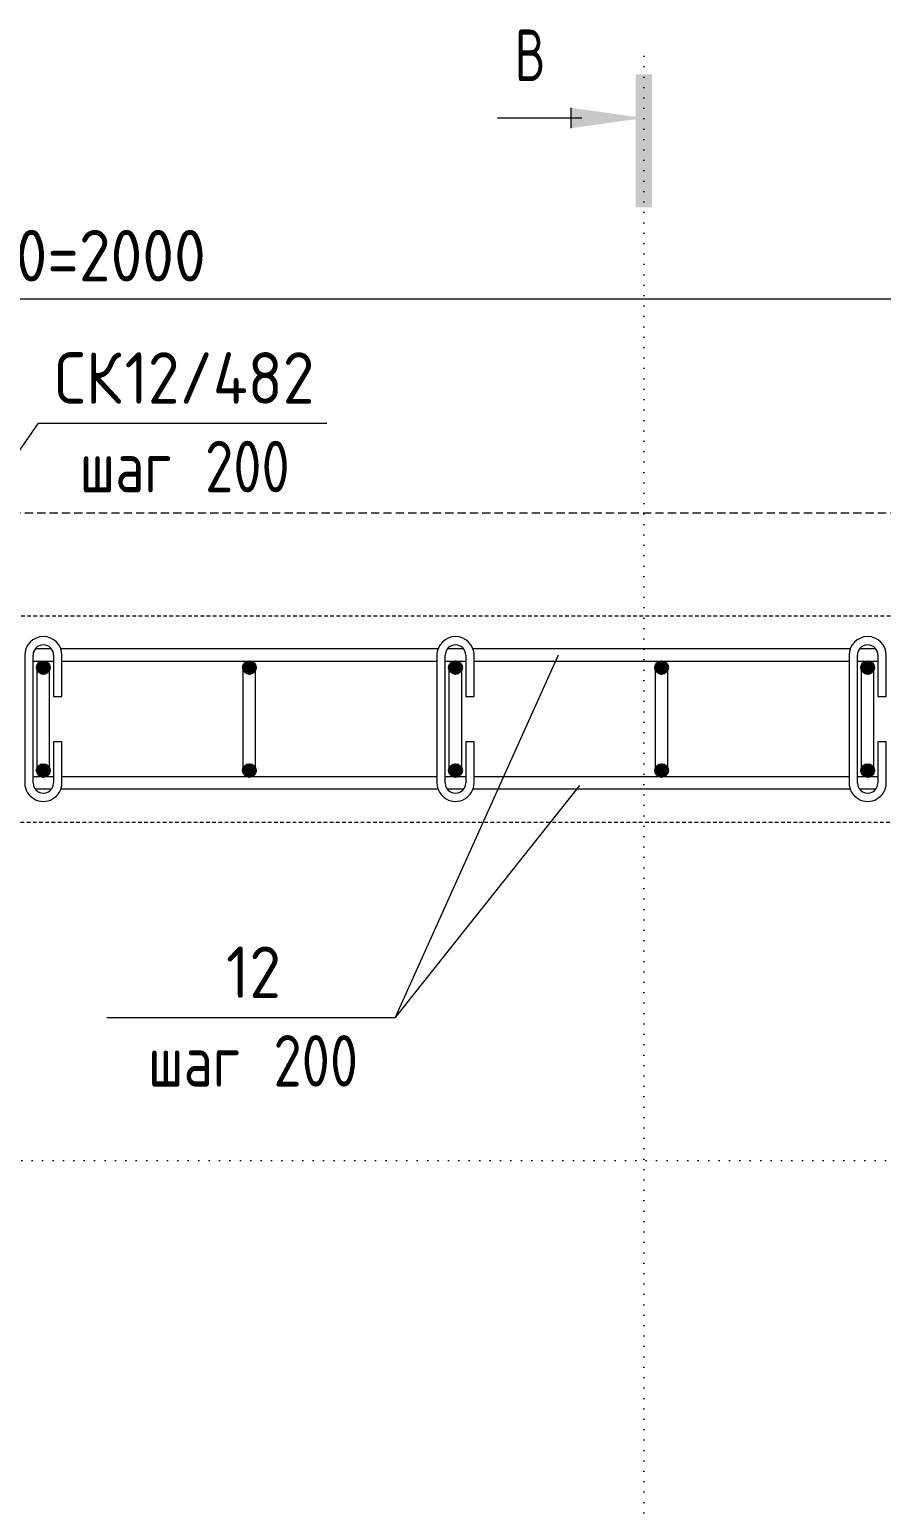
# Model space of a CAD drawing. Header units: millimetres. Extents: x -35194 to -15704, y -2621 to 78616.
# Drawn here: x -32943 to -32117, y 77162 to 78594 of the extents above; entities that cross this region are included whole.
import ezdxf

# ---------------------------------------------------------------- set-up
doc = ezdxf.new("R2010")
doc.units = ezdxf.units.MM
for name, pattern in [('01 Штриховая _4 мм_', [6, 3.5, -2.5]), ('01 Штриховая _8 мм_', [12, 8, -4]), ('04 Пунктир 10мм', [10, 0, -10])]:
    doc.linetypes.add(name, pattern=pattern)
for name, color, linetype, lineweight in [('AA_Dim', 7, 'Continuous', 9), ('AA_Dim-20', 7, 'Continuous', 9), ('AA_Oformlenie', 7, 'Continuous', 9), ('AA_Razrez', 7, 'Continuous', 9), ('AA_Vinoska', 7, 'Continuous', 9), ('KR_Armatura', 7, 'Continuous', 20), ('KR_Armatura_Tonkie', 7, 'Continuous', 20)]:
    doc.layers.add(name, color=color, linetype=linetype, lineweight=lineweight)
doc.layers.add('AF_Stena_Опалубка', color=7, linetype='Continuous', lineweight=20, true_color=0x0063c6)
doc.layers.add('KR_Fundament', color=7, linetype='Continuous', lineweight=20, true_color=0x804000)
doc.styles.add('ISOCPEUR', font='isocpeur.TTF', dxfattribs={"width": 0.7, "height": 50})
doc.styles.add('ISOCPEUR_1', font='isocpeur.TTF', dxfattribs={"width": 0.9, "height": 50})
doc.styles.add('ISOCPEUR_2', font='isocpeur.TTF', dxfattribs={"width": 0.8, "height": 50})
doc.dimstyles.new('00_Точн_3_знака__прозр_', dxfattribs={"dimscale": 304.8, "dimtxt": 50.137748, "dimasz": 0.111549, "dimexe": 0.098425, "dimexo": 0.065617, "dimgap": 0.006562, "dimtad": 1, "dimdec": 3, "dimrnd": 0.001, "dimdsep": 46, "dimtxsty": 'ISOCPEUR_1', "dimblk1": 'OBLIQUE', "dimblk2": 'OBLIQUE', "dimsah": 1, "dimcen": 0.09, "dimdle": 0.098425, "dimazin": 0, "dimtfac": 1, "dimtdec": 4, "dimtix": 1, "dimtmove": 0, "dimatfit": 3, "dimfxl": 1, "dimtvp": 1, "dimtolj": 1, "dimtzin": 0, "dimlwd": 18, "dimlwe": 18, "dimarcsym": 2})

# ---------------------------------------------------------------- blocks, each defined once
blk = doc.blocks.new('079_Шпилька _ЭлУзла_ - d8 А240-3872181-План армирования стен')
at = {"layer": 'AA_Oformlenie'}
for p, q in [((40, 18), (0, 18)), ((40, 10), (40, 18)), ((124, 18), (84, 18)), ((84, 18), (84, 10)), ((0, 10), (40, 10)), ((84, 10), (124, 10)), ((124, -10), (0, -10)), ((0, -18), (124, -18))]:
    blk.add_line(p, q, dxfattribs=at)
for centre, radius, start, end in [((0, 0), 18, 90, 270), ((124, 0), 18, 270, 90), ((0, 0), 10, 90, 270), ((124, 0), 10, 270, 90)]:
    blk.add_arc(centre, radius, start, end, dxfattribs=at)
blk = doc.blocks.new('Разрез - Номер узла_ спереди-394134-План армирования стен')
at = {"layer": 'AA_Razrez'}
for points in [[(7.329, 0.404), (7.329, -0.394), (0.873, -0.394), (0.873, 0.404)], [(3.497, -3.533), (2.503, -3.533), (3, 0)]]:
    blk.add_hatch(color=256, dxfattribs=at).paths.add_polyline_path(points)
for p, q in [((2.503, -3.533), (3.497, -3.533)), ((3, -3), (3, -7.096))]:
    blk.add_line(p, q, dxfattribs=at)
blk = doc.blocks.new('DIMBLOCK10-План армирования стен')
at = {"layer": 'AA_Dim-20', "color": 30, "lineweight": 18, "true_color": 0xff8000, "transparency": 16777216}
for p, q in [((-34030.1, 78332.6), (-34030.1, 78362.6)), ((-33930.1, 78332.6), (-33930.1, 78362.6)), ((-31930.1, 78332.6), (-31930.1, 78362.6)), ((-34030.1, 78332.6), (-34030.1, 78001)), ((-31930.1, 78332.6), (-33930.1, 78332.6)), ((-33930.1, 78332.6), (-33930.1, 78001)), ((-31930.1, 78332.6), (-31930.1, 78001))]:
    blk.add_line(p, q, dxfattribs=at)
at = {"layer": 'AA_Dim-20', "color": 30, "lineweight": 30, "true_color": 0xff8000, "transparency": 16777216}
for p, q in [((-34030.1, 78332.6), (-34013.1, 78349.6)), ((-33930.1, 78332.6), (-33913.1, 78349.6)), ((-31930.1, 78332.6), (-31913.1, 78349.6)), ((-34030.1, 78332.6), (-34047.1, 78315.6)), ((-33930.1, 78332.6), (-33947.1, 78315.6)), ((-31930.1, 78332.6), (-31947.1, 78315.6))]:
    blk.add_line(p, q, dxfattribs=at)
at = {"layer": 'AA_Dim-20', "color": 0, "lineweight": 18, "transparency": 16777216, "insert": (-33097, 78399.8), "char_height": 50, "width": 400.724, "attachment_point": 1, "line_spacing_factor": 1.135194, "style": 'ISOCPEUR_1'}
blk.add_mtext('10х200=2000', dxfattribs=at)
blk = doc.blocks.new('_None')
blk = doc.blocks.new('042_М_Арматуры - Диам длина поз _ Шаг-2260295-План армирования стен')
at = {"layer": 'AA_Vinoska'}
blk.add_line((-7, 0), (7, 0), dxfattribs=at)

msp = doc.modelspace()

# ---------------------------------------------------------------- hatches: boundary and pattern name
at = {"layer": 'KR_Armatura', "lineweight": 35}
h = msp.add_hatch(color=256, dxfattribs=at)
edge = h.paths.add_edge_path()
edge.add_arc((-32930.0616, 77975), 6, 0, 360)
for points in [[(-32927.0616, 77969.8038), (-32924.0616, 77975), (-32927.0616, 77980.1962), (-32933.0616, 77980.1962), (-32936.0616, 77975), (-32933.0616, 77969.8038)], [(-32733.0616, 77969.8038), (-32727.0616, 77969.8038), (-32724.0616, 77975), (-32727.0616, 77980.1962), (-32733.0616, 77980.1962), (-32736.0616, 77975)], [(-32527.0616, 77969.8038), (-32524.0616, 77975), (-32527.0616, 77980.1962), (-32533.0616, 77980.1962), (-32536.0616, 77975), (-32533.0616, 77969.8038)], [(-32327.0616, 77969.8038), (-32324.0616, 77975), (-32327.0616, 77980.1962), (-32333.0616, 77980.1962), (-32336.0616, 77975), (-32333.0616, 77969.8038)], [(-32127.0616, 77969.8038), (-32124.0616, 77975), (-32127.0616, 77980.1962), (-32133.0616, 77980.1962), (-32136.0616, 77975), (-32133.0616, 77969.8038)], [(-32927.0616, 77869.8038), (-32924.0616, 77875), (-32927.0616, 77880.1962), (-32933.0616, 77880.1962), (-32936.0616, 77875), (-32933.0616, 77869.8038)], [(-32733.0616, 77869.8038), (-32727.0616, 77869.8038), (-32724.0616, 77875), (-32727.0616, 77880.1962), (-32733.0616, 77880.1962), (-32736.0616, 77875)], [(-32533.0616, 77869.8038), (-32527.0616, 77869.8038), (-32524.0616, 77875), (-32527.0616, 77880.1962), (-32533.0616, 77880.1962), (-32536.0616, 77875)], [(-32333.0616, 77869.8038), (-32327.0616, 77869.8038), (-32324.0616, 77875), (-32327.0616, 77880.1962), (-32333.0616, 77880.1962), (-32336.0616, 77875)], [(-32133.0616, 77869.8038), (-32127.0616, 77869.8038), (-32124.0616, 77875), (-32127.0616, 77880.1962), (-32133.0616, 77880.1962), (-32136.0616, 77875)]]:
    msp.add_hatch(color=256, dxfattribs=at).paths.add_polyline_path(points)
h = msp.add_hatch(color=256, dxfattribs=at)
edge = h.paths.add_edge_path()
edge.add_arc((-32730.0616, 77975), 6, 0, 360)
h = msp.add_hatch(color=256, dxfattribs=at)
edge = h.paths.add_edge_path()
edge.add_arc((-32530.0616, 77975), 6, 0, 360)
h = msp.add_hatch(color=256, dxfattribs=at)
edge = h.paths.add_edge_path()
edge.add_arc((-32330.0616, 77975), 6, 0, 360)
h = msp.add_hatch(color=256, dxfattribs=at)
edge = h.paths.add_edge_path()
edge.add_arc((-32130.0616, 77975), 6, 0, 360)
h = msp.add_hatch(color=256, dxfattribs=at)
edge = h.paths.add_edge_path()
edge.add_arc((-32930.0616, 77875), 6, 0, 360)
h = msp.add_hatch(color=256, dxfattribs=at)
edge = h.paths.add_edge_path()
edge.add_arc((-32730.0616, 77875), 6, 0, 360)
h = msp.add_hatch(color=256, dxfattribs=at)
edge = h.paths.add_edge_path()
edge.add_arc((-32530.0616, 77875), 6, 0, 360)
h = msp.add_hatch(color=256, dxfattribs=at)
edge = h.paths.add_edge_path()
edge.add_arc((-32330.0616, 77875), 6, 0, 360)
h = msp.add_hatch(color=256, dxfattribs=at)
edge = h.paths.add_edge_path()
edge.add_arc((-32130.0616, 77875), 6, 0, 360)

# ---------------------------------------------------------------- linework, layer by layer
at = {"layer": 'AA_Razrez', "color": 7, "linetype": '04 Пунктир 10мм', "true_color": 0xffffff}
for p, q in [((-32347.3961, 78568.4424), (-32347.3961, 75686.4369)), ((-29617.9501, 77496.3546), (-34821.7955, 77496.3546))]:
    msp.add_line(p, q, dxfattribs=at)
at = {"layer": 'AA_Vinoska'}
for p, q in [((-33133.8668, 77924.7336), (-32934.8648, 78212.0667)), ((-32430.5612, 77987), (-32588.5098, 77635.1777)), ((-32409.7401, 77860.624), (-32588.5098, 77635.1777))]:
    msp.add_line(p, q, dxfattribs=at)
at = {"layer": 'AF_Stena_Опалубка', "linetype": '01 Штриховая _4 мм_'}
for p, q in [((-31880.0616, 78025), (-34080.0616, 78025)), ((-34080.0616, 77825), (-31880.0616, 77825))]:
    msp.add_line(p, q, dxfattribs=at)
at = {"layer": 'KR_Armatura', "lineweight": 35}
for p, q in [((-32933.0616, 77980.1962), (-32936.0616, 77975)), ((-32927.0616, 77980.1962), (-32933.0616, 77980.1962)), ((-32924.0616, 77975), (-32927.0616, 77980.1962)), ((-32733.0616, 77980.1962), (-32736.0616, 77975)), ((-32727.0616, 77980.1962), (-32733.0616, 77980.1962)), ((-32724.0616, 77975), (-32727.0616, 77980.1962)), ((-32533.0616, 77980.1962), (-32536.0616, 77975)), ((-32527.0616, 77980.1962), (-32533.0616, 77980.1962)), ((-32524.0616, 77975), (-32527.0616, 77980.1962)), ((-32333.0616, 77980.1962), (-32336.0616, 77975)), ((-32327.0616, 77980.1962), (-32333.0616, 77980.1962)), ((-32324.0616, 77975), (-32327.0616, 77980.1962)), ((-32133.0616, 77980.1962), (-32136.0616, 77975)), ((-32127.0616, 77980.1962), (-32133.0616, 77980.1962)), ((-32124.0616, 77975), (-32127.0616, 77980.1962)), ((-32936.0616, 77975), (-32933.0616, 77969.8038)), ((-32933.0616, 77969.8038), (-32927.0616, 77969.8038)), ((-32927.0616, 77969.8038), (-32924.0616, 77975)), ((-32736.0616, 77975), (-32733.0616, 77969.8038)), ((-32733.0616, 77969.8038), (-32727.0616, 77969.8038)), ((-32727.0616, 77969.8038), (-32724.0616, 77975)), ((-32536.0616, 77975), (-32533.0616, 77969.8038)), ((-32533.0616, 77969.8038), (-32527.0616, 77969.8038)), ((-32527.0616, 77969.8038), (-32524.0616, 77975)), ((-32336.0616, 77975), (-32333.0616, 77969.8038)), ((-32333.0616, 77969.8038), (-32327.0616, 77969.8038)), ((-32327.0616, 77969.8038), (-32324.0616, 77975)), ((-32136.0616, 77975), (-32133.0616, 77969.8038)), ((-32133.0616, 77969.8038), (-32127.0616, 77969.8038)), ((-32127.0616, 77969.8038), (-32124.0616, 77975)), ((-32933.0616, 77880.1962), (-32936.0616, 77875)), ((-32927.0616, 77880.1962), (-32933.0616, 77880.1962)), ((-32924.0616, 77875), (-32927.0616, 77880.1962)), ((-32733.0616, 77880.1962), (-32736.0616, 77875)), ((-32727.0616, 77880.1962), (-32733.0616, 77880.1962)), ((-32724.0616, 77875), (-32727.0616, 77880.1962)), ((-32533.0616, 77880.1962), (-32536.0616, 77875)), ((-32527.0616, 77880.1962), (-32533.0616, 77880.1962)), ((-32524.0616, 77875), (-32527.0616, 77880.1962)), ((-32333.0616, 77880.1962), (-32336.0616, 77875)), ((-32327.0616, 77880.1962), (-32333.0616, 77880.1962)), ((-32324.0616, 77875), (-32327.0616, 77880.1962)), ((-32133.0616, 77880.1962), (-32136.0616, 77875)), ((-32127.0616, 77880.1962), (-32133.0616, 77880.1962)), ((-32124.0616, 77875), (-32127.0616, 77880.1962)), ((-32936.0616, 77875), (-32933.0616, 77869.8038)), ((-32933.0616, 77869.8038), (-32927.0616, 77869.8038)), ((-32927.0616, 77869.8038), (-32924.0616, 77875)), ((-32736.0616, 77875), (-32733.0616, 77869.8038)), ((-32733.0616, 77869.8038), (-32727.0616, 77869.8038)), ((-32727.0616, 77869.8038), (-32724.0616, 77875)), ((-32536.0616, 77875), (-32533.0616, 77869.8038)), ((-32533.0616, 77869.8038), (-32527.0616, 77869.8038)), ((-32527.0616, 77869.8038), (-32524.0616, 77875)), ((-32336.0616, 77875), (-32333.0616, 77869.8038)), ((-32333.0616, 77869.8038), (-32327.0616, 77869.8038)), ((-32327.0616, 77869.8038), (-32324.0616, 77875)), ((-32136.0616, 77875), (-32133.0616, 77869.8038)), ((-32133.0616, 77869.8038), (-32127.0616, 77869.8038)), ((-32127.0616, 77869.8038), (-32124.0616, 77875))]:
    msp.add_line(p, q, dxfattribs=at)
for centre in [(-32930.0616, 77975), (-32730.0616, 77975), (-32530.0616, 77975), (-32330.0616, 77975), (-32130.0616, 77975), (-32930.0616, 77875), (-32730.0616, 77875), (-32530.0616, 77875), (-32330.0616, 77875), (-32130.0616, 77875)]:
    msp.add_circle(centre, 6, dxfattribs=at)
at = {"layer": 'KR_Armatura_Tonkie'}
for p, q in [((-32920.0616, 77981), (-32940.0616, 77981)), ((-32922.1687, 77993), (-32937.9545, 77993)), ((-32546.8927, 77993), (-32913.2305, 77993)), ((-32548.0616, 77981), (-32912.0616, 77981)), ((-32520.0616, 77981), (-32540.0616, 77981)), ((-32522.1687, 77993), (-32537.9545, 77993)), ((-32146.8927, 77993), (-32513.2305, 77993)), ((-32148.0616, 77981), (-32512.0616, 77981)), ((-32120.0616, 77981), (-32140.0616, 77981)), ((-32122.1687, 77993), (-32137.9545, 77993)), ((-32936.0616, 77939), (-32936.0616, 77975)), ((-32924.0616, 77939), (-32924.0616, 77975)), ((-32736.0616, 77939), (-32736.0616, 77975)), ((-32724.0616, 77939), (-32724.0616, 77975)), ((-32536.0616, 77939), (-32536.0616, 77975)), ((-32524.0616, 77939), (-32524.0616, 77975)), ((-32336.0616, 77939), (-32336.0616, 77975)), ((-32324.0616, 77939), (-32324.0616, 77975)), ((-32136.0616, 77939), (-32136.0616, 77975)), ((-32124.0616, 77939), (-32124.0616, 77975)), ((-32936.0616, 77911), (-32936.0616, 77939)), ((-32924.0616, 77911), (-32924.0616, 77939)), ((-32736.0616, 77911), (-32736.0616, 77939)), ((-32724.0616, 77911), (-32724.0616, 77939)), ((-32536.0616, 77911), (-32536.0616, 77939)), ((-32524.0616, 77911), (-32524.0616, 77939)), ((-32336.0616, 77911), (-32336.0616, 77939)), ((-32324.0616, 77911), (-32324.0616, 77939)), ((-32136.0616, 77911), (-32136.0616, 77939)), ((-32124.0616, 77911), (-32124.0616, 77939)), ((-32936.0616, 77875), (-32936.0616, 77911)), ((-32924.0616, 77875), (-32924.0616, 77911)), ((-32736.0616, 77875), (-32736.0616, 77911)), ((-32724.0616, 77875), (-32724.0616, 77911)), ((-32536.0616, 77875), (-32536.0616, 77911)), ((-32524.0616, 77875), (-32524.0616, 77911)), ((-32336.0616, 77875), (-32336.0616, 77911)), ((-32324.0616, 77875), (-32324.0616, 77911)), ((-32136.0616, 77875), (-32136.0616, 77911)), ((-32124.0616, 77875), (-32124.0616, 77911)), ((-32920.0616, 77869), (-32940.0616, 77869)), ((-32548.0616, 77869), (-32912.0616, 77869)), ((-32520.0616, 77869), (-32540.0616, 77869)), ((-32148.0616, 77869), (-32512.0616, 77869)), ((-32120.0616, 77869), (-32140.0616, 77869)), ((-32922.1687, 77857), (-32937.9545, 77857)), ((-32546.8927, 77857), (-32913.2305, 77857)), ((-32522.1687, 77857), (-32537.9545, 77857)), ((-32146.8927, 77857), (-32513.2305, 77857)), ((-32122.1687, 77857), (-32137.9545, 77857))]:
    msp.add_line(p, q, dxfattribs=at)
for centre, start, end in [((-32930.0616, 77975), 0, 180), ((-32730.0616, 77975), 0, 180), ((-32530.0616, 77975), 0, 180), ((-32330.0616, 77975), 0, 180), ((-32130.0616, 77975), 0, 180), ((-32930.0616, 77875), 180, 0), ((-32730.0616, 77875), 180, 0), ((-32530.0616, 77875), 180, 0), ((-32330.0616, 77875), 180, 0), ((-32130.0616, 77875), 180, 0)]:
    msp.add_arc(centre, 6, start, end, dxfattribs=at)
at = {"layer": 'KR_Fundament', "linetype": '01 Штриховая _8 мм_'}
msp.add_line((-30180.0616, 78125), (-34380.0616, 78125), dxfattribs=at)

# ---------------------------------------------------------------- block references
at = {"layer": 'AA_Oformlenie', "rotation": 269.9999999999985}
for p in [(-32930.0616, 77987), (-32530.0616, 77987), (-32130.0616, 77987)]:
    msp.add_blockref('079_Шпилька _ЭлУзла_ - d8 А240-3872181-План армирования стен', p, dxfattribs=at)
at = {"layer": 'AA_Razrez', "xscale": 19.99999999999999, "yscale": 19.99999999999999, "zscale": 19.99999999999999, "rotation": 269.9999999999996}
msp.add_blockref('Разрез - Номер узла_ спереди-394134-План армирования стен', (-32347.3961, 78568.4424), dxfattribs=at)
at = {"layer": 'AA_Vinoska', "xscale": 19.99999999999999, "yscale": 19.99999999999999, "zscale": 19.99999999999999}
for p in [(-32794.8648, 78212.0667), (-32728.5098, 77635.1777)]:
    msp.add_blockref('042_М_Арматуры - Диам длина поз _ Шаг-2260295-План армирования стен', p, dxfattribs=at)

# ---------------------------------------------------------------- texts
at = {"layer": 'AA_Razrez', "insert": (-32472.4135, 78594.3347), "char_height": 50, "width": 33.670875, "attachment_point": 1, "style": 'ISOCPEUR'}
msp.add_mtext('\\fISOCPEUR|b0|i0|c204|p34|;\\W.7;В', dxfattribs=at)
at = {"layer": 'AA_Vinoska', "char_height": 50, "attachment_point": 1}
for s, insert, width, style in [('СК', (-32919.052, 78281.0717), 82.253137, 'ISOCPEUR_1'), ('12/482', (-32851.1863, 78281.0717), 226.556887, 'ISOCPEUR_1'), (' 200', (-32798.5236, 78195.0906), 133.4008, 'ISOCPEUR_2'), ('шаг', (-32894.832, 78195.0906), 116.7257, 'ISOCPEUR_2'), ('12', (-32752.707, 77704.1827), 66.379725, 'ISOCPEUR_1'), (' 200', (-32732.1686, 77618.2016), 133.4008, 'ISOCPEUR_2'), ('шаг', (-32828.477, 77618.2016), 116.7257, 'ISOCPEUR_2')]:
    msp.add_mtext(s, dxfattribs=dict(at, insert=insert, width=width, style=style))

# ---------------------------------------------------------------- dimensions: what is measured, and where the dimension line sits
at = {"layer": 'AA_Dim', "color": 30, "lineweight": 18, "true_color": 0xff8000}
dim = msp.add_linear_dim(base=(-33930.0616, 78332.625), p1=(-31930.0616, 77981), p2=(-33930.0616, 77981), text='10х200=2000', dimstyle='00_Точн_3_знака__прозр_', override={"dimpost": '<>', "dimblk1": 'None', "dimblk2": 'None', "dimsah": 1, "dimfxl": 2000}, dxfattribs=at)
dim.commit()
dim.dimension.update_dxf_attribs({"geometry": 'DIMBLOCK10-План армирования стен', "text_midpoint": (-32930.0616, 78359.625)})

doc.saveas('drawing.dxf')
